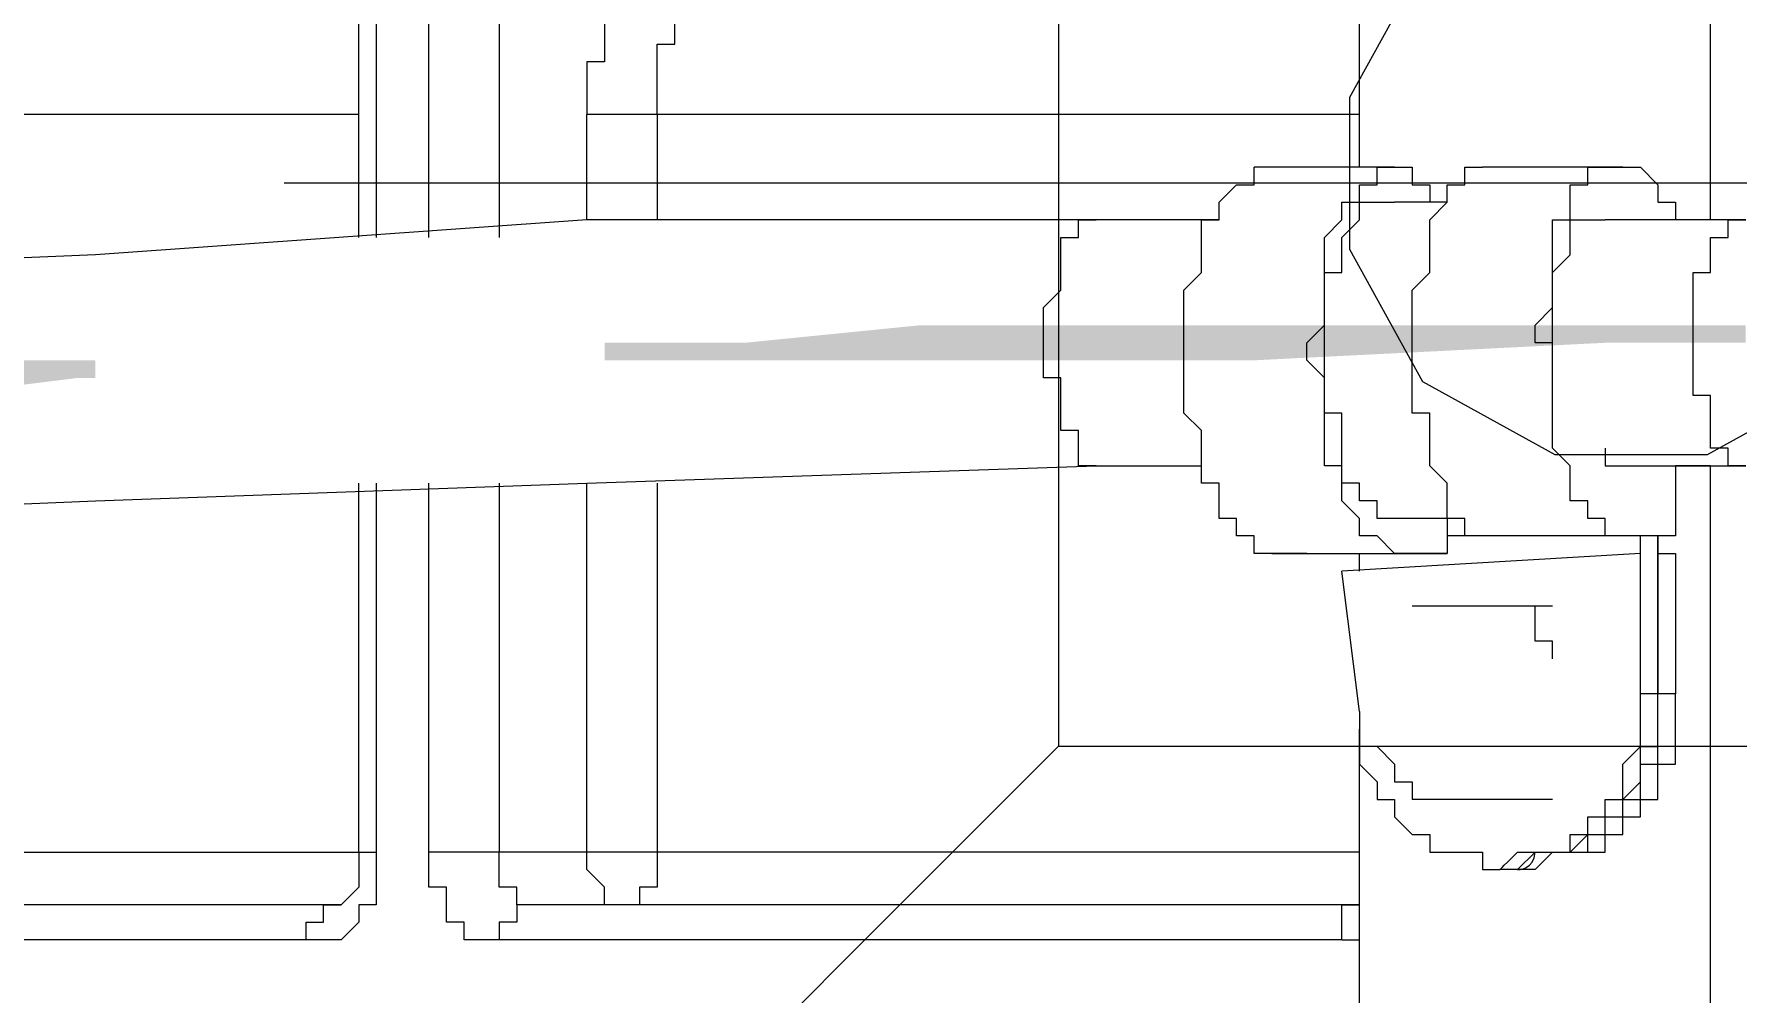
# Model space of a CAD drawing. Header units: millimetres. Extents: x 25083 to 52777, y 24772 to 45779.
# Drawn here: x 38416.39 to 38452.41, y 33559.59 to 33579.87 of the extents above; entities that cross this region are included whole.
import ezdxf

# ---------------------------------------------------------------- set-up
doc = ezdxf.new("R2010")
doc.units = ezdxf.units.MM
doc.layers.add('小车', color=7, linetype='Continuous')
doc.styles.get("Standard").update_dxf_attribs({"font": ''})
doc.styles.get('Standard').set_extended_font_data('SimSun')
doc.dimstyles.new('15', dxfattribs={"dimtxt": 15, "dimasz": 10, "dimexe": 2, "dimexo": 1, "dimgap": 1, "dimtad": 1, "dimdsep": 46, "dimtxsty": 'Standard', "dimcen": 2.5, "dimadec": 0, "dimazin": 0, "dimtfac": 1, "dimtmove": 2, "dimatfit": 3, "dimfxl": 1, "dimtolj": 1, "dimarcsym": 0})
doc.dimstyles.new('ISO-25', dxfattribs={"dimtxt": 2.5, "dimasz": 2.5, "dimexe": 1.25, "dimexo": 0.625, "dimtad": 1, "dimtxsty": 'Standard', "dimcen": 2.5, "dimadec": 0, "dimazin": 0, "dimtfac": 1, "dimtmove": 0, "dimatfit": 3, "dimfxl": 1, "dimarcsym": 0})

# ---------------------------------------------------------------- blocks, each defined once
blk = doc.blocks.new('*D925')
at = {"color": 0, "lineweight": -2}
for p, q in [((29677.862, 34881.662), (29677.862, 32448.293)), ((40733.017, 34757.645), (40733.017, 32448.293)), ((29680.362, 32449.543), (40730.517, 32449.543))]:
    blk.add_line(p, q, dxfattribs=at)
at = {"color": 0}
for points in [[(29680.362, 32449.96), (29680.362, 32449.127), (29677.862, 32449.543)], [(40730.517, 32449.127), (40730.517, 32449.96), (40733.017, 32449.543)]]:
    blk.add_solid(points, dxfattribs=at)
at = {"layer": 'DEFPOINTS', "color": 0}
for p in [(29677.862, 34882.287), (40733.017, 34758.27), (40733.017, 32449.543)]:
    blk.add_point(p, dxfattribs=at)
at = {"color": 0, "insert": (35205.439, 32451.628), "char_height": 2.5, "attachment_point": 5}
blk.add_mtext('11055,15', dxfattribs=at)
blk = doc.blocks.new('zw$D2F4')
h = blk.add_hatch(color=7)
edge = h.paths.add_edge_path(flags=0)
edge.add_spline(control_points=[(394.383, 1052.06), (394.383, 1052.06), (394.383, 1055.774), (394.383, 1055.774), (394.383, 1055.774), (394.012, 1059.487), (394.012, 1059.487), (394.012, 1059.487), (394.012, 1062.458), (394.012, 1062.458), (394.012, 1062.458), (393.641, 1062.458), (393.641, 1062.458), (393.641, 1062.458), (393.641, 1052.06), (393.641, 1052.06), (393.641, 1052.06), (394.383, 1052.06), (394.383, 1052.06), (394.383, 1052.06), (394.383, 1052.06), (394.383, 1052.06)], knot_values=[0, 0, 0, 0, 1, 1, 1, 2, 2, 2, 3, 3, 3, 4, 4, 4, 5, 5, 5, 6, 6, 6, 7, 7, 7, 7], degree=3, periodic=0)
edge = h.paths.add_edge_path(flags=0)
edge.add_spline(control_points=[(393.641, 1073.227), (393.641, 1073.227), (393.641, 1076.57), (393.641, 1076.57), (393.641, 1076.57), (393.269, 1081.769), (393.269, 1081.769), (393.269, 1081.769), (392.526, 1091.424), (392.526, 1091.424), (392.526, 1091.424), (392.526, 1095.509), (392.526, 1095.509), (392.526, 1095.509), (392.155, 1098.851), (392.155, 1098.851), (392.155, 1098.851), (392.155, 1101.079), (392.155, 1101.079), (392.155, 1101.079), (391.784, 1101.079), (391.784, 1101.079), (391.784, 1101.079), (391.784, 1095.509), (391.784, 1095.509), (391.784, 1095.509), (392.526, 1086.596), (392.526, 1086.596), (392.526, 1086.596), (392.526, 1081.769), (392.526, 1081.769), (392.526, 1081.769), (392.898, 1076.57), (392.898, 1076.57), (392.898, 1076.57), (393.269, 1073.599), (393.269, 1073.599), (393.269, 1073.599), (393.269, 1073.227), (393.269, 1073.227), (393.269, 1073.227), (393.641, 1073.227), (393.641, 1073.227), (393.641, 1073.227), (393.641, 1073.227), (393.641, 1073.227)], knot_values=[0, 0, 0, 0, 1, 1, 1, 2, 2, 2, 3, 3, 3, 4, 4, 4, 5, 5, 5, 6, 6, 6, 7, 7, 7, 8, 8, 8, 9, 9, 9, 10, 10, 10, 11, 11, 11, 12, 12, 12, 13, 13, 13, 14, 14, 14, 15, 15, 15, 15], degree=3, periodic=0)
h = blk.add_hatch(color=7)
h.dxf.hatch_style = 2
h.paths.add_polyline_path([(394.383, 1048.718), (394.383, 1052.06), (393.641, 1052.06), (393.641, 1048.718)])
h = blk.add_hatch(color=7)
h.dxf.hatch_style = 2
h.paths.add_polyline_path([(394.383, 1041.291), (394.383, 1048.718), (393.641, 1048.718), (394.012, 1041.291)])
h = blk.add_hatch(color=7)
h.dxf.hatch_style = 2
h.paths.add_polyline_path([(394.383, 1038.32), (394.383, 1041.291), (394.012, 1041.291), (394.012, 1038.32)])
at = {"color": 7, "lineweight": 5}
for points in [[(396.611, 1052.06), (396.611, 1062.829), (395.869, 1073.227), (395.497, 1082.14), (395.126, 1089.939), (394.755, 1096.252), (394.755, 1101.451)], [(383.242, 1092.538), (383.242, 1067.286)], [(381.386, 1068.771), (381.386, 1091.424)], [(382.128, 1068.028), (382.128, 1091.053)], [(398.84, 1067.657), (398.84, 1086.225)], [(390.298, 1082.14), (390.67, 1073.227), (391.041, 1062.829), (391.412, 1052.06)], [(382.5, 1067.286), (382.128, 1067.286), (382.128, 1067.657), (381.757, 1067.657), (381.386, 1068.028), (381.386, 1068.4), (381.386, 1068.771)], [(381.386, 1068.771), (381.757, 1068.771), (381.757, 1068.4), (382.128, 1068.4), (382.128, 1068.028)], [(382.871, 1067.657), (382.5, 1067.657), (382.128, 1068.028)], [(383.242, 1067.657), (382.871, 1067.657)], [(383.242, 1067.657), (391.041, 1067.657)], [(396.24, 1067.657), (402.182, 1067.657)], [(383.242, 1067.286), (382.5, 1067.286)], [(391.041, 1067.286), (383.242, 1067.286)], [(402.182, 1067.286), (396.24, 1067.286)], [(381.386, 1064.686), (381.386, 1065.429), (381.757, 1065.429), (381.757, 1065.8), (382.128, 1065.8), (382.5, 1065.8), (382.5, 1066.172), (383.242, 1066.172)], [(383.242, 1046.49), (383.242, 1066.172)], [(383.242, 1066.172), (391.041, 1066.172)], [(396.24, 1066.172), (402.182, 1066.172)], [(381.386, 1046.861), (381.386, 1064.686)], [(382.128, 1063.944), (382.128, 1064.315), (381.757, 1064.315), (381.757, 1064.686), (381.386, 1064.686)], [(382.128, 1063.944), (382.128, 1064.315), (382.5, 1064.315), (382.5, 1064.686), (382.871, 1064.686), (383.242, 1064.686)], [(391.041, 1064.686), (383.242, 1064.686)], [(402.182, 1064.686), (396.24, 1064.686)], [(382.128, 1046.49), (382.128, 1063.944)], [(382.128, 1062.087), (382.128, 1062.458), (382.5, 1062.458), (382.871, 1062.829), (383.242, 1062.829)], [(383.242, 1062.829), (391.041, 1062.829)], [(396.611, 1062.829), (398.84, 1062.829)], [(398.84, 1046.49), (398.84, 1062.829)], [(402.182, 1061.715), (401.81, 1061.715), (401.81, 1062.087), (401.068, 1062.087), (401.068, 1062.458), (399.954, 1062.458), (399.954, 1062.829), (399.211, 1062.829), (398.84, 1062.829)], [(383.242, 1061.344), (382.5, 1061.344), (382.5, 1061.715), (382.128, 1061.715), (382.128, 1062.087)], [(391.041, 1061.344), (383.242, 1061.344)], [(398.84, 1061.344), (396.611, 1061.344)], [(398.84, 1061.344), (400.325, 1061.344), (400.325, 1060.973), (401.068, 1060.973), (401.068, 1060.601), (401.439, 1060.601)], [(391.412, 1052.06), (391.412, 1052.431), (392.155, 1052.431), (392.155, 1052.803), (392.526, 1052.803), (393.269, 1052.803), (393.269, 1053.174), (394.012, 1053.174)], [(394.012, 1053.174), (394.755, 1053.174), (395.126, 1052.803), (396.24, 1052.803), (396.24, 1052.431), (396.611, 1052.431), (396.611, 1052.06)], [(391.412, 1052.06), (391.412, 1050.946)], [(396.611, 1050.946), (396.611, 1052.06)], [(391.412, 1050.946), (391.412, 1049.832)], [(396.611, 1049.461), (396.611, 1050.946)], [(389.556, 1048.346), (389.556, 1048.718), (389.927, 1048.718), (389.927, 1049.089), (390.298, 1049.089), (390.298, 1049.461), (391.041, 1049.461), (391.041, 1049.832), (391.784, 1049.832), (392.155, 1049.832), (392.526, 1050.203), (395.126, 1050.203), (395.497, 1049.832), (396.611, 1049.832), (396.611, 1049.461), (396.983, 1049.461), (397.354, 1049.089), (397.354, 1048.718), (397.725, 1048.718)], [(397.725, 1045.747), (397.725, 1048.718)], [(389.556, 1048.346), (389.556, 1045.747)], [(389.556, 1047.604), (389.556, 1048.346)], [(389.556, 1047.604), (389.556, 1044.633)], [(389.556, 1045.747), (389.927, 1046.118), (389.927, 1046.49), (390.298, 1046.49), (390.67, 1046.861), (391.412, 1046.861), (391.412, 1047.232), (391.784, 1047.232), (392.155, 1047.232), (393.269, 1047.232), (393.641, 1047.604), (394.012, 1047.604), (394.383, 1047.232), (396.24, 1047.232), (396.611, 1046.861), (396.983, 1046.861), (396.983, 1046.49), (397.354, 1046.49), (397.354, 1046.118), (397.725, 1046.118), (397.725, 1045.747)], [(390.298, 1045.747), (390.298, 1046.118), (390.67, 1046.118), (390.67, 1046.49), (391.041, 1046.49), (391.041, 1046.861), (391.784, 1046.861), (392.155, 1046.861), (392.526, 1046.861), (392.526, 1047.232), (395.497, 1047.232), (395.497, 1046.861), (396.24, 1046.861), (396.611, 1046.49)], [(381.386, 1046.861), (382.128, 1046.861), (382.128, 1046.49)], [(386.213, 1046.49), (389.184, 1046.861)], [(389.556, 1040.548), (389.184, 1046.861)], [(373.587, 1046.49), (385.842, 1046.49)], [(386.213, 1046.49), (385.099, 1046.49), (384.728, 1046.118), (384.357, 1046.118), (384.357, 1045.747), (383.985, 1045.747), (383.614, 1045.376), (383.614, 1045.004), (383.242, 1045.004), (383.242, 1043.89), (382.871, 1043.89), (382.871, 1043.519)], [(389.184, 1046.49), (389.556, 1046.49)], [(389.184, 1046.49), (389.556, 1046.49)], [(396.611, 1046.49), (396.983, 1046.49), (396.983, 1045.747)], [(397.725, 1046.49), (404.41, 1046.49)], [(385.471, 1046.118), (385.099, 1045.747), (384.728, 1045.747), (384.728, 1045.376), (384.357, 1045.376)], [(389.556, 1044.633), (389.556, 1045.747)], [(390.298, 1044.261), (390.298, 1045.747)], [(390.298, 1044.633), (390.298, 1045.747)], [(396.983, 1044.633), (396.983, 1045.747)], [(397.725, 1045.747), (397.725, 1045.376), (397.354, 1045.376), (397.354, 1045.004), (396.983, 1045.004)], [(384.357, 1042.405), (384.357, 1045.376)], [(388.442, 1042.405), (388.442, 1045.376)], [(389.927, 1043.519), (389.927, 1044.261), (390.298, 1044.261), (390.298, 1044.633), (391.041, 1044.633), (391.412, 1045.004), (391.784, 1045.004), (392.155, 1045.004), (392.526, 1045.004), (392.526, 1045.376), (395.126, 1045.376), (395.497, 1045.004), (396.611, 1045.004), (396.983, 1044.633), (397.354, 1044.633), (397.354, 1044.261), (397.725, 1044.261), (397.725, 1043.89)], [(390.298, 1044.633), (389.556, 1044.633)], [(389.927, 1044.261), (389.927, 1044.633)], [(390.298, 1044.261), (390.298, 1044.633)], [(397.725, 1040.919), (397.725, 1043.89)], [(382.871, 1043.147), (382.871, 1043.519)], [(389.927, 1040.919), (389.927, 1043.519)], [(389.927, 1042.776), (389.927, 1043.519)], [(382.871, 1042.776), (382.871, 1043.147)], [(383.242, 1043.147), (383.242, 1042.033), (383.614, 1042.033), (383.614, 1041.662), (383.985, 1041.662), (383.985, 1041.291), (384.357, 1041.291), (384.357, 1040.919), (385.099, 1040.919), (385.471, 1040.548), (386.585, 1040.548)], [(387.327, 1042.405), (387.699, 1042.405), (387.699, 1042.776), (388.442, 1042.776), (388.442, 1043.147)], [(382.871, 1042.776), (383.242, 1042.405), (383.242, 1041.291), (383.614, 1041.291), (383.614, 1040.919), (383.985, 1040.919), (383.985, 1040.548), (384.357, 1040.548), (384.357, 1040.177), (385.099, 1040.177), (385.099, 1039.805), (386.585, 1039.805)], [(383.242, 1042.776), (383.242, 1042.033), (383.614, 1041.662), (383.614, 1041.291), (383.985, 1041.291), (383.985, 1040.919), (384.357, 1040.919), (384.728, 1040.548), (385.471, 1040.548), (385.471, 1040.177), (386.585, 1040.177)], [(383.242, 1042.776), (383.242, 1041.662), (383.614, 1041.662), (383.614, 1041.291), (383.985, 1041.291), (383.985, 1040.919), (384.357, 1040.919), (384.357, 1040.548), (385.099, 1040.548), (385.099, 1040.177), (386.585, 1040.177)], [(389.927, 1039.805), (389.927, 1042.776)], [(389.927, 1040.919), (389.927, 1041.291), (390.298, 1041.291), (390.298, 1041.662), (390.67, 1041.662), (390.67, 1042.033), (391.412, 1042.033), (391.784, 1042.405), (392.155, 1042.405), (394.012, 1042.405), (394.012, 1042.776), (394.383, 1042.776), (394.755, 1042.405), (396.611, 1042.405), (396.611, 1042.033), (397.354, 1042.033), (397.354, 1041.662), (397.725, 1041.662), (397.725, 1040.919)], [(394.012, 1042.405), (395.497, 1042.405), (395.869, 1042.033), (396.24, 1042.033), (396.611, 1042.033), (396.611, 1041.291)], [(391.412, 1041.291), (391.412, 1038.32)], [(391.784, 1041.291), (391.412, 1041.291)], [(391.412, 1041.291), (391.412, 1040.919)], [(396.611, 1038.32), (396.611, 1041.291)], [(389.927, 1039.805), (389.927, 1040.919)], [(391.412, 1040.919), (391.412, 1039.805)], [(397.725, 1040.919), (397.725, 1040.548), (397.354, 1040.177), (396.983, 1040.177), (396.983, 1039.805), (396.611, 1039.805)], [(386.585, 1040.177), (386.585, 1040.548)], [(386.585, 1040.548), (389.556, 1040.548)], [(389.556, 1040.548), (389.927, 1040.548)], [(386.585, 1039.805), (386.585, 1040.177)], [(386.585, 1040.177), (389.927, 1040.177)], [(389.927, 1040.177), (386.585, 1040.177)], [(389.556, 1040.177), (389.556, 1039.805)], [(389.927, 1040.177), (389.556, 1040.177)], [(389.556, 1039.805), (386.585, 1039.805)], [(391.412, 1039.805), (389.927, 1039.805)], [(391.412, 1039.062), (391.412, 1039.805)], [(391.412, 1039.062), (391.412, 1039.805)], [(391.412, 1038.32), (391.412, 1038.691), (391.784, 1038.691), (391.784, 1039.062), (392.155, 1039.062), (392.526, 1039.062), (392.898, 1039.062), (392.898, 1039.434), (394.012, 1039.434)], [(394.012, 1039.434), (395.497, 1039.434), (395.497, 1039.062), (396.24, 1039.062), (396.24, 1038.691), (396.611, 1038.691), (396.611, 1038.32)], [(368.388, 1039.062), (391.412, 1039.062)], [(396.611, 1039.062), (407.752, 1039.062)]]:
    blk.add_lwpolyline(points, dxfattribs=at)
for points in [[(383.242, 1067.286), (383.242, 1067.286), (383.242, 1067.286), (383.242, 1067.286)], [(381.386, 1046.861), (381.386, 1046.861), (381.386, 1046.861), (381.386, 1046.49)], [(382.871, 1043.519), (382.871, 1043.519), (382.871, 1043.519), (383.242, 1043.147)], [(382.871, 1043.147), (382.871, 1043.147), (383.242, 1042.776), (383.242, 1042.776)], [(382.871, 1043.147), (382.871, 1043.147), (382.871, 1042.776), (383.242, 1042.776)], [(382.871, 1043.147), (382.871, 1043.147), (382.871, 1043.147), (382.871, 1043.147)], [(382.871, 1043.147), (382.871, 1043.147), (382.871, 1043.147), (382.871, 1043.147)], [(382.871, 1043.147), (382.871, 1043.147), (382.871, 1043.147), (382.871, 1043.147)]]:
    blk.add_open_spline(points, degree=3, dxfattribs=at)
blk = doc.blocks.new('*D469')
at = {"layer": 'DEFPOINTS', "color": 0}
for p in [(36061.191, 116692.222), (36180.039, 116685.352), (36180.039, 116527.033)]:
    blk.add_point(p, dxfattribs=at)
at = {"layer": '小车', "color": 0, "linetype": 'Continuous', "lineweight": -2}
for p, q in [((36061.191, 116691.222), (36061.191, 116525.033)), ((36180.039, 116684.352), (36180.039, 116525.033)), ((36071.191, 116527.033), (36084.175, 116527.033)), ((36170.039, 116527.033), (36146.425, 116527.033))]:
    blk.add_line(p, q, dxfattribs=at)
at = {"layer": '小车', "color": 0}
for points in [[(36071.191, 116528.7), (36071.191, 116525.366), (36061.191, 116527.033)], [(36170.039, 116528.7), (36170.039, 116525.366), (36180.039, 116527.033)]]:
    blk.add_solid(points, dxfattribs=at)
at = {"layer": '小车', "color": 0, "insert": (36115.3, 116527.033), "char_height": 15, "attachment_point": 5}
blk.add_mtext('\\A1;118.85', dxfattribs=at)
blk = doc.blocks.new('*D470')
at = {"layer": 'DEFPOINTS', "color": 0}
for p in [(36180.039, 116639.326), (36197.537, 116639.326), (36197.537, 116438.26)]:
    blk.add_point(p, dxfattribs=at)
at = {"layer": '小车', "color": 0, "linetype": 'Continuous', "lineweight": -2}
for p, q in [((36180.039, 116638.326), (36180.039, 116436.26)), ((36197.537, 116638.326), (36197.537, 116436.26)), ((36170.039, 116438.26), (36160.039, 116438.26)), ((36180.039, 116438.26), (36197.537, 116438.26)), ((36207.537, 116438.26), (36217.537, 116438.26))]:
    blk.add_line(p, q, dxfattribs=at)
at = {"layer": '小车', "color": 0}
for points in [[(36170.039, 116439.926), (36170.039, 116436.593), (36180.039, 116438.26)], [(36207.537, 116439.926), (36207.537, 116436.593), (36197.537, 116438.26)]]:
    blk.add_solid(points, dxfattribs=at)
at = {"layer": '小车', "color": 0, "insert": (36193.655, 116438.26), "char_height": 15, "attachment_point": 5}
blk.add_mtext('\\A1;17.5', dxfattribs=at)
blk = doc.blocks.new('A$C1A4175F5')
at = {"layer": '小车', "color": 7, "lineweight": 0}
for points in [[(1156.422, 401.619), (1156.422, 374.882)], [(1139.903, 368.162), (1142.703, 366.622), (1145.923, 366.622), (1148.722, 368.162), (1150.262, 370.962), (1150.262, 374.182), (1148.722, 376.981), (1145.923, 378.661), (1142.703, 378.661), (1139.903, 377.121)], [(1156.422, 374.882), (1156.422, 360.463)], [(1156.422, 360.463), (1139.903, 360.463)], [(1156.422, 360.463), (1166.361, 350.524)]]:
    blk.add_lwpolyline(points, dxfattribs=at)
at = {"layer": '小车', "color": 1, "lineweight": 0}
blk.add_lwpolyline([(1141.723, 372.362), (1172.8, 372.362)], dxfattribs=at)
at = {"layer": '小车'}
for base, p1, p2, picture, middle in [((212.358, 337.78), (93.511, 502.968), (212.358, 496.098), '*D469', (147.619, 337.78)), ((229.857, 249.006), (212.358, 450.073), (229.857, 450.073), '*D470', (225.974, 249.006))]:
    dim = blk.add_linear_dim(base=base, p1=p1, p2=p2, dimstyle='15', override={"dimfxl": 0.18}, dxfattribs=at)
    dim.commit()
    dim.dimension.update_dxf_attribs({"geometry": picture, "text_midpoint": middle, "dimtype": 128, "insert": (-35967.681, -116189.253)})
blk = doc.blocks.new('zw$50CE')
blk.add_blockref('zw$D2F4', (22.01, 103.569))
at = {"layer": '小车', "ltscale": 10, "xscale": -1, "rotation": 270}
blk.add_blockref('A$C1A4175F5', (47.032, 0), dxfattribs=at)

msp = doc.modelspace()

# ---------------------------------------------------------------- block references
at = {"rotation": 90}
msp.add_blockref('zw$50CE', (39594.481, 33157.316), dxfattribs=at)

# ---------------------------------------------------------------- dimensions: what is measured, and where the dimension line sits
dim = msp.add_linear_dim(base=(40733.0166, 32449.5434), p1=(29677.8617, 34882.2868), p2=(40733.0166, 34758.2702), dimstyle='ISO-25')
dim.commit()
dim.dimension.update_dxf_attribs({"geometry": '*D925', "text_midpoint": (35205.4391, 32449.5434), "dimtype": 160})

doc.saveas('drawing.dxf')
